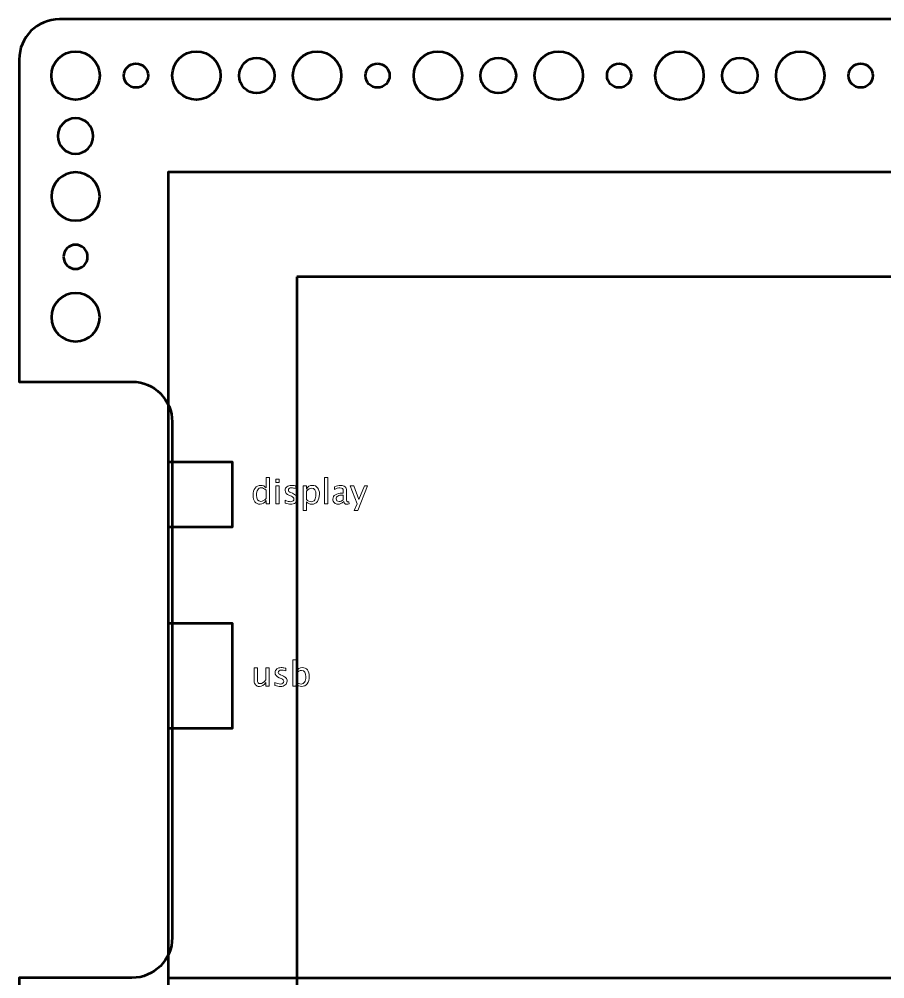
# Model space of a CAD drawing. Header units: centimetres. Extents: x -69 to 69, y -115 to 104.
# Drawn here: x -16.45 to -5.7, y -74.96 to -63.05 of the extents above; entities that cross this region are included whole.
import ezdxf

# ---------------------------------------------------------------- set-up
doc = ezdxf.new("R2010")
doc.units = ezdxf.units.CM
doc.header["$MEASUREMENT"] = 0
doc.layers.add('Layer 1', color=7, linetype='Continuous')

msp = doc.modelspace()

# ---------------------------------------------------------------- linework, layer by layer
at = {"layer": 'Layer 1', "color": 30, "lineweight": 53}
for points in [[(-14.6, -85.05), (14.6, -85.05), (14.6, -64.95), (-14.6, -64.95), (-14.6, -85.05)], [(-14.6, -69.35), (-13.8, -69.35), (-13.8, -68.55), (-14.6, -68.55), (-14.6, -69.35)], [(-14.6, -71.85001), (-13.8, -71.85001), (-13.8, -70.55001), (-14.6, -70.55001), (-14.6, -71.85001)]]:
    msp.add_lwpolyline(points, close=True, dxfattribs=at)
at = {"layer": 'Layer 1', "lineweight": 53}
for centre, major_axis in [((-15.74999, -63.75001), (0, 0.30001)), ((-14.24999, -63.75001), (0, 0.30001)), ((-12.74999, -63.75001), (0, 0.30001)), ((-11.24999, -63.75001), (0, 0.30001)), ((-9.74999, -63.75001), (0, 0.30001)), ((-8.24999, -63.75001), (0, 0.30001)), ((-6.74999, -63.75001), (0, 0.30001)), ((-15, -63.75), (0, 0.15)), ((-13.5, -63.75), (0, 0.22)), ((-12, -63.75), (0, 0.15)), ((-10.5, -63.75), (0, 0.22)), ((-9, -63.75), (0, 0.15)), ((-7.5, -63.75), (0, 0.22)), ((-6, -63.75), (0, 0.15))]:
    msp.add_ellipse(centre, major_axis=major_axis, ratio=1, dxfattribs=at)
for points, knots in [([(-16.45, -86.45), (-16.45, -86.45), (-16.45, -74.95), (-16.45, -74.95), (-16.45, -74.95), (-16.45, -74.95), (-15.05, -74.95), (-15.05, -74.95), (-15.05, -74.95), (-14.77386, -74.95), (-14.55, -74.72614), (-14.55, -74.45), (-14.55, -74.45), (-14.55, -74.45), (-14.55, -68.05), (-14.55, -68.05), (-14.55, -68.05), (-14.55, -67.77386), (-14.77386, -67.55), (-15.05, -67.55), (-15.05, -67.55), (-15.05, -67.55), (-16.45, -67.55), (-16.45, -67.55), (-16.45, -67.55), (-16.45, -67.55), (-16.45, -63.55), (-16.45, -63.55), (-16.45, -63.55), (-16.45, -63.27386), (-16.22614, -63.05), (-15.95, -63.05), (-15.95, -63.05), (-15.95, -63.05), (15.95, -63.05), (15.95, -63.05), (15.95, -63.05), (16.22614, -63.05), (16.45, -63.27386), (16.45, -63.55), (16.45, -63.55), (16.45, -63.55), (16.45, -64.55), (16.45, -64.55), (16.45, -64.55), (16.45, -64.55), (15.05, -64.55), (15.05, -64.55), (15.05, -64.55), (14.77386, -64.55), (14.55, -64.77386), (14.55, -65.05), (14.55, -65.05), (14.55, -65.05), (14.55, -72.95), (14.55, -72.95), (14.55, -72.95), (14.55, -73.22614), (14.77386, -73.45), (15.05, -73.45), (15.05, -73.45), (15.05, -73.45), (16.45, -73.45), (16.45, -73.45), (16.45, -73.45), (16.45, -73.45), (16.45, -76.55), (16.45, -76.55), (16.45, -76.55), (16.45, -76.55), (15.05, -76.55), (15.05, -76.55), (15.05, -76.55), (14.77386, -76.55), (14.55, -76.77386), (14.55, -77.05), (14.55, -77.05), (14.55, -77.05), (14.55, -80.45), (14.55, -80.45), (14.55, -80.45), (14.55, -80.72614), (14.77386, -80.95), (15.05, -80.95), (15.05, -80.95), (15.05, -80.95), (16.45, -80.95), (16.45, -80.95), (16.45, -80.95), (16.45, -80.95), (16.45, -86.45), (16.45, -86.45), (16.45, -86.45), (16.45, -86.72614), (16.22614, -86.95), (15.95, -86.95), (15.95, -86.95), (15.95, -86.95), (-15.95, -86.95), (-15.95, -86.95), (-15.95, -86.95), (-16.22614, -86.95), (-16.45, -86.72614), (-16.45, -86.45)], [0, 0, 0, 0, 0.03703704, 0.03703704, 0.03703704, 0.03703704, 0.07407407, 0.07407407, 0.07407407, 0.07407407, 0.11111111, 0.11111111, 0.11111111, 0.11111111, 0.14814815, 0.14814815, 0.14814815, 0.14814815, 0.18518519, 0.18518519, 0.18518519, 0.18518519, 0.22222222, 0.22222222, 0.22222222, 0.22222222, 0.25925926, 0.25925926, 0.25925926, 0.25925926, 0.2962963, 0.2962963, 0.2962963, 0.2962963, 0.33333333, 0.33333333, 0.33333333, 0.33333333, 0.37037037, 0.37037037, 0.37037037, 0.37037037, 0.40740741, 0.40740741, 0.40740741, 0.40740741, 0.44444444, 0.44444444, 0.44444444, 0.44444444, 0.48148148, 0.48148148, 0.48148148, 0.48148148, 0.51851852, 0.51851852, 0.51851852, 0.51851852, 0.55555556, 0.55555556, 0.55555556, 0.55555556, 0.59259259, 0.59259259, 0.59259259, 0.59259259, 0.62962963, 0.62962963, 0.62962963, 0.62962963, 0.66666667, 0.66666667, 0.66666667, 0.66666667, 0.7037037, 0.7037037, 0.7037037, 0.7037037, 0.74074074, 0.74074074, 0.74074074, 0.74074074, 0.77777778, 0.77777778, 0.77777778, 0.77777778, 0.81481481, 0.81481481, 0.81481481, 0.81481481, 0.85185185, 0.85185185, 0.85185185, 0.85185185, 0.88888889, 0.88888889, 0.88888889, 0.88888889, 0.92592593, 0.92592593, 0.92592593, 0.92592593, 1, 1, 1, 1]), ([(-15.97, -64.5), (-15.97, -64.3785), (-15.8715, -64.28), (-15.75, -64.28), (-15.75, -64.28), (-15.6285, -64.28), (-15.53, -64.3785), (-15.53, -64.5), (-15.53, -64.5), (-15.53, -64.6215), (-15.6285, -64.72), (-15.75, -64.72), (-15.75, -64.72), (-15.8715, -64.72), (-15.97, -64.6215), (-15.97, -64.5)], [0, 0, 0, 0, 0.2, 0.2, 0.2, 0.2, 0.4, 0.4, 0.4, 0.4, 0.6, 0.6, 0.6, 0.6, 1, 1, 1, 1]), ([(-16.05, -65.25), (-16.05, -65.08431), (-15.91569, -64.95), (-15.75, -64.95), (-15.75, -64.95), (-15.58431, -64.95), (-15.45, -65.08431), (-15.45, -65.25), (-15.45, -65.25), (-15.45, -65.41569), (-15.58431, -65.55), (-15.75, -65.55), (-15.75, -65.55), (-15.91569, -65.55), (-16.05, -65.41569), (-16.05, -65.25)], [0, 0, 0, 0, 0.2, 0.2, 0.2, 0.2, 0.4, 0.4, 0.4, 0.4, 0.6, 0.6, 0.6, 0.6, 1, 1, 1, 1]), ([(-15.9, -66), (-15.9, -65.91716), (-15.83284, -65.85), (-15.75, -65.85), (-15.75, -65.85), (-15.66716, -65.85), (-15.6, -65.91716), (-15.6, -66), (-15.6, -66), (-15.6, -66.08284), (-15.66716, -66.15), (-15.75, -66.15), (-15.75, -66.15), (-15.83284, -66.15), (-15.9, -66.08284), (-15.9, -66)], [0, 0, 0, 0, 0.2, 0.2, 0.2, 0.2, 0.4, 0.4, 0.4, 0.4, 0.6, 0.6, 0.6, 0.6, 1, 1, 1, 1]), ([(-13, -66.25), (-13, -66.25), (13, -66.25), (13, -66.25), (13, -66.25), (13, -66.25), (13, -83.75), (13, -83.75), (13, -83.75), (13, -83.75), (-13, -83.75), (-13, -83.75), (-13, -83.75), (-13, -83.75), (-13, -66.25), (-13, -66.25)], [0, 0, 0, 0, 0.2, 0.2, 0.2, 0.2, 0.4, 0.4, 0.4, 0.4, 0.6, 0.6, 0.6, 0.6, 1, 1, 1, 1]), ([(-16.05, -66.75), (-16.05, -66.58431), (-15.91569, -66.45), (-15.75, -66.45), (-15.75, -66.45), (-15.58431, -66.45), (-15.45, -66.58431), (-15.45, -66.75), (-15.45, -66.75), (-15.45, -66.91569), (-15.58431, -67.05), (-15.75, -67.05), (-15.75, -67.05), (-15.91569, -67.05), (-16.05, -66.91569), (-16.05, -66.75)], [0, 0, 0, 0, 0.2, 0.2, 0.2, 0.2, 0.4, 0.4, 0.4, 0.4, 0.6, 0.6, 0.6, 0.6, 1, 1, 1, 1])]:
    msp.add_open_spline(points, degree=3, knots=knots, dxfattribs=at)
at = {"layer": 'Layer 1', "color": 30, "lineweight": 9}
for points, knots in [([(-13.38397, -69.06578), (-13.38397, -69.06578), (-13.38397, -69.02366), (-13.38397, -69.02366), (-13.38397, -69.02366), (-13.40056, -69.05513), (-13.42553, -69.07086), (-13.4589, -69.07086), (-13.4589, -69.07086), (-13.486, -69.07086), (-13.5073, -69.06105), (-13.52283, -69.04137), (-13.52283, -69.04137), (-13.53835, -69.02168), (-13.54611, -68.9948), (-13.54611, -68.96072), (-13.54611, -68.96072), (-13.54611, -68.92347), (-13.53729, -68.89348), (-13.51972, -68.87077), (-13.51972, -68.87077), (-13.50208, -68.84812), (-13.47894, -68.83676), (-13.45023, -68.83676), (-13.45023, -68.83676), (-13.42363, -68.83676), (-13.40147, -68.84692), (-13.38397, -68.86731), (-13.38397, -68.86731), (-13.38397, -68.86731), (-13.38397, -68.73939), (-13.38397, -68.73939), (-13.38397, -68.73939), (-13.38397, -68.73939), (-13.34334, -68.73939), (-13.34334, -68.73939), (-13.34334, -68.73939), (-13.34334, -68.73939), (-13.34334, -69.06578), (-13.34334, -69.06578), (-13.34334, -69.06578), (-13.34334, -69.06578), (-13.38397, -69.06578), (-13.38397, -69.06578)], [0, 0, 0, 0, 0.08333333, 0.08333333, 0.08333333, 0.08333333, 0.16666667, 0.16666667, 0.16666667, 0.16666667, 0.25, 0.25, 0.25, 0.25, 0.33333333, 0.33333333, 0.33333333, 0.33333333, 0.41666667, 0.41666667, 0.41666667, 0.41666667, 0.5, 0.5, 0.5, 0.5, 0.58333333, 0.58333333, 0.58333333, 0.58333333, 0.66666667, 0.66666667, 0.66666667, 0.66666667, 0.75, 0.75, 0.75, 0.75, 0.83333333, 0.83333333, 0.83333333, 0.83333333, 1, 1, 1, 1]), ([(-13.26191, -68.80035), (-13.26191, -68.80035), (-13.26191, -68.75971), (-13.26191, -68.75971), (-13.26191, -68.75971), (-13.26191, -68.75971), (-13.22127, -68.75971), (-13.22127, -68.75971), (-13.22127, -68.75971), (-13.22127, -68.75971), (-13.22127, -68.80035), (-13.22127, -68.80035), (-13.22127, -68.80035), (-13.22127, -68.80035), (-13.26191, -68.80035), (-13.26191, -68.80035)], [0, 0, 0, 0, 0.2, 0.2, 0.2, 0.2, 0.4, 0.4, 0.4, 0.4, 0.6, 0.6, 0.6, 0.6, 1, 1, 1, 1]), ([(-13.26191, -69.06578), (-13.26191, -69.06578), (-13.26191, -68.84142), (-13.26191, -68.84142), (-13.26191, -68.84142), (-13.26191, -68.84142), (-13.22127, -68.84142), (-13.22127, -68.84142), (-13.22127, -68.84142), (-13.22127, -68.84142), (-13.22127, -69.06578), (-13.22127, -69.06578), (-13.22127, -69.06578), (-13.22127, -69.06578), (-13.26191, -69.06578), (-13.26191, -69.06578)], [0, 0, 0, 0, 0.2, 0.2, 0.2, 0.2, 0.4, 0.4, 0.4, 0.4, 0.6, 0.6, 0.6, 0.6, 1, 1, 1, 1]), ([(-13.14761, -69.05774), (-13.14761, -69.05774), (-13.14761, -69.02048), (-13.14761, -69.02048), (-13.14761, -69.02048), (-13.12101, -69.03375), (-13.09794, -69.04038), (-13.07826, -69.04038), (-13.07826, -69.04038), (-13.06655, -69.04038), (-13.05681, -69.03721), (-13.04912, -69.03086), (-13.04912, -69.03086), (-13.04143, -69.02458), (-13.03755, -69.01667), (-13.03755, -69.00715), (-13.03755, -69.00715), (-13.03755, -68.99325), (-13.04834, -68.98175), (-13.06993, -68.97265), (-13.06993, -68.97265), (-13.06993, -68.97265), (-13.09371, -68.96256), (-13.09371, -68.96256), (-13.09371, -68.96256), (-13.12878, -68.94802), (-13.14634, -68.927), (-13.14634, -68.89969), (-13.14634, -68.89969), (-13.14634, -68.88015), (-13.13943, -68.86477), (-13.1256, -68.85355), (-13.1256, -68.85355), (-13.11177, -68.84233), (-13.09279, -68.83676), (-13.06873, -68.83676), (-13.06873, -68.83676), (-13.05624, -68.83676), (-13.04072, -68.83845), (-13.02231, -68.84191), (-13.02231, -68.84191), (-13.02231, -68.84191), (-13.01384, -68.84353), (-13.01384, -68.84353), (-13.01384, -68.84353), (-13.01384, -68.84353), (-13.01384, -68.8774), (-13.01384, -68.8774), (-13.01384, -68.8774), (-13.03649, -68.87062), (-13.05455, -68.86724), (-13.06803, -68.86724), (-13.06803, -68.86724), (-13.07988, -68.86724), (-13.08926, -68.86985), (-13.09639, -68.875), (-13.09639, -68.875), (-13.10345, -68.88015), (-13.10697, -68.88706), (-13.10697, -68.89574), (-13.10697, -68.89574), (-13.10697, -68.90795), (-13.0971, -68.91832), (-13.07727, -68.92672), (-13.07727, -68.92672), (-13.07727, -68.92672), (-13.05773, -68.93497), (-13.05773, -68.93497), (-13.05773, -68.93497), (-13.03557, -68.94428), (-13.01991, -68.95416), (-13.01074, -68.96453), (-13.01074, -68.96453), (-13.00149, -68.97491), (-12.99691, -68.98789), (-12.99691, -69.00341), (-12.99691, -69.00341), (-12.99691, -69.02309), (-13.00467, -69.03925), (-13.02026, -69.05188), (-13.02026, -69.05188), (-13.03578, -69.06451), (-13.05568, -69.07086), (-13.07988, -69.07086), (-13.07988, -69.07086), (-13.09851, -69.07086), (-13.12101, -69.06649), (-13.14761, -69.05774)], [0, 0, 0, 0, 0.04347826, 0.04347826, 0.04347826, 0.04347826, 0.08695652, 0.08695652, 0.08695652, 0.08695652, 0.13043478, 0.13043478, 0.13043478, 0.13043478, 0.17391304, 0.17391304, 0.17391304, 0.17391304, 0.2173913, 0.2173913, 0.2173913, 0.2173913, 0.26086957, 0.26086957, 0.26086957, 0.26086957, 0.30434783, 0.30434783, 0.30434783, 0.30434783, 0.34782609, 0.34782609, 0.34782609, 0.34782609, 0.39130435, 0.39130435, 0.39130435, 0.39130435, 0.43478261, 0.43478261, 0.43478261, 0.43478261, 0.47826087, 0.47826087, 0.47826087, 0.47826087, 0.52173913, 0.52173913, 0.52173913, 0.52173913, 0.56521739, 0.56521739, 0.56521739, 0.56521739, 0.60869565, 0.60869565, 0.60869565, 0.60869565, 0.65217391, 0.65217391, 0.65217391, 0.65217391, 0.69565217, 0.69565217, 0.69565217, 0.69565217, 0.73913043, 0.73913043, 0.73913043, 0.73913043, 0.7826087, 0.7826087, 0.7826087, 0.7826087, 0.82608696, 0.82608696, 0.82608696, 0.82608696, 0.86956522, 0.86956522, 0.86956522, 0.86956522, 0.91304348, 0.91304348, 0.91304348, 0.91304348, 1, 1, 1, 1]), ([(-12.92374, -69.14748), (-12.92374, -69.14748), (-12.92374, -68.84142), (-12.92374, -68.84142), (-12.92374, -68.84142), (-12.92374, -68.84142), (-12.8831, -68.84142), (-12.8831, -68.84142), (-12.8831, -68.84142), (-12.8831, -68.84142), (-12.8831, -68.88382), (-12.8831, -68.88382), (-12.8831, -68.88382), (-12.86645, -68.85242), (-12.8414, -68.83676), (-12.80803, -68.83676), (-12.80803, -68.83676), (-12.78101, -68.83676), (-12.75977, -68.84657), (-12.74425, -68.86625), (-12.74425, -68.86625), (-12.72873, -68.88594), (-12.72097, -68.91282), (-12.72097, -68.94689), (-12.72097, -68.94689), (-12.72097, -68.98401), (-12.72978, -69.01399), (-12.74735, -69.03671), (-12.74735, -69.03671), (-12.76492, -69.0595), (-12.78806, -69.07086), (-12.81671, -69.07086), (-12.81671, -69.07086), (-12.84331, -69.07086), (-12.86546, -69.0607), (-12.8831, -69.04031), (-12.8831, -69.04031), (-12.8831, -69.04031), (-12.8831, -69.14748), (-12.8831, -69.14748), (-12.8831, -69.14748), (-12.8831, -69.14748), (-12.92374, -69.14748), (-12.92374, -69.14748)], [0, 0, 0, 0, 0.08333333, 0.08333333, 0.08333333, 0.08333333, 0.16666667, 0.16666667, 0.16666667, 0.16666667, 0.25, 0.25, 0.25, 0.25, 0.33333333, 0.33333333, 0.33333333, 0.33333333, 0.41666667, 0.41666667, 0.41666667, 0.41666667, 0.5, 0.5, 0.5, 0.5, 0.58333333, 0.58333333, 0.58333333, 0.58333333, 0.66666667, 0.66666667, 0.66666667, 0.66666667, 0.75, 0.75, 0.75, 0.75, 0.83333333, 0.83333333, 0.83333333, 0.83333333, 1, 1, 1, 1]), ([(-12.65732, -69.06578), (-12.65732, -69.06578), (-12.65732, -68.73939), (-12.65732, -68.73939), (-12.65732, -68.73939), (-12.65732, -68.73939), (-12.61668, -68.73939), (-12.61668, -68.73939), (-12.61668, -68.73939), (-12.61668, -68.73939), (-12.61668, -69.06578), (-12.61668, -69.06578), (-12.61668, -69.06578), (-12.61668, -69.06578), (-12.65732, -69.06578), (-12.65732, -69.06578)], [0, 0, 0, 0, 0.2, 0.2, 0.2, 0.2, 0.4, 0.4, 0.4, 0.4, 0.6, 0.6, 0.6, 0.6, 1, 1, 1, 1]), ([(-12.41934, -69.03721), (-12.44375, -69.05964), (-12.46725, -69.07086), (-12.48983, -69.07086), (-12.48983, -69.07086), (-12.50838, -69.07086), (-12.52383, -69.06507), (-12.53604, -69.05343), (-12.53604, -69.05343), (-12.54832, -69.04179), (-12.55445, -69.02712), (-12.55445, -69.00941), (-12.55445, -69.00941), (-12.55445, -68.98492), (-12.54415, -68.96609), (-12.52355, -68.95296), (-12.52355, -68.95296), (-12.50295, -68.93984), (-12.47339, -68.93328), (-12.43486, -68.93328), (-12.43486, -68.93328), (-12.43486, -68.93328), (-12.42534, -68.93328), (-12.42534, -68.93328), (-12.42534, -68.93328), (-12.42534, -68.93328), (-12.42534, -68.90626), (-12.42534, -68.90626), (-12.42534, -68.90626), (-12.42534, -68.88022), (-12.43888, -68.86724), (-12.46605, -68.86724), (-12.46605, -68.86724), (-12.48707, -68.86724), (-12.51007, -68.87387), (-12.53498, -68.88713), (-12.53498, -68.88713), (-12.53498, -68.88713), (-12.53498, -68.85369), (-12.53498, -68.85369), (-12.53498, -68.85369), (-12.5076, -68.8424), (-12.48178, -68.83676), (-12.45758, -68.83676), (-12.45758, -68.83676), (-12.43268, -68.83676), (-12.41426, -68.8424), (-12.40248, -68.85376), (-12.40248, -68.85376), (-12.39062, -68.86512), (-12.3847, -68.88262), (-12.3847, -68.90626), (-12.3847, -68.90626), (-12.3847, -68.90626), (-12.3847, -69.00764), (-12.3847, -69.00764), (-12.3847, -69.00764), (-12.3847, -69.03086), (-12.37757, -69.0425), (-12.36325, -69.0425), (-12.36325, -69.0425), (-12.36149, -69.0425), (-12.35888, -69.04221), (-12.35542, -69.04165), (-12.35542, -69.04165), (-12.35542, -69.04165), (-12.35253, -69.06423), (-12.35253, -69.06423), (-12.35253, -69.06423), (-12.36177, -69.06867), (-12.37193, -69.07086), (-12.38308, -69.07086), (-12.38308, -69.07086), (-12.40205, -69.07086), (-12.41412, -69.05964), (-12.41934, -69.03721)], [0, 0, 0, 0, 0.05, 0.05, 0.05, 0.05, 0.1, 0.1, 0.1, 0.1, 0.15, 0.15, 0.15, 0.15, 0.2, 0.2, 0.2, 0.2, 0.25, 0.25, 0.25, 0.25, 0.3, 0.3, 0.3, 0.3, 0.35, 0.35, 0.35, 0.35, 0.4, 0.4, 0.4, 0.4, 0.45, 0.45, 0.45, 0.45, 0.5, 0.5, 0.5, 0.5, 0.55, 0.55, 0.55, 0.55, 0.6, 0.6, 0.6, 0.6, 0.65, 0.65, 0.65, 0.65, 0.7, 0.7, 0.7, 0.7, 0.75, 0.75, 0.75, 0.75, 0.8, 0.8, 0.8, 0.8, 0.85, 0.85, 0.85, 0.85, 0.9, 0.9, 0.9, 0.9, 1, 1, 1, 1]), ([(-12.28797, -69.14748), (-12.28797, -69.14748), (-12.25156, -69.06606), (-12.25156, -69.06606), (-12.25156, -69.06606), (-12.25156, -69.06606), (-12.33848, -68.84142), (-12.33848, -68.84142), (-12.33848, -68.84142), (-12.33848, -68.84142), (-12.29488, -68.84142), (-12.29488, -68.84142), (-12.29488, -68.84142), (-12.29488, -68.84142), (-12.23025, -69.01131), (-12.23025, -69.01131), (-12.23025, -69.01131), (-12.23025, -69.01131), (-12.16132, -68.84142), (-12.16132, -68.84142), (-12.16132, -68.84142), (-12.16132, -68.84142), (-12.12301, -68.84142), (-12.12301, -68.84142), (-12.12301, -68.84142), (-12.12301, -68.84142), (-12.24563, -69.14748), (-12.24563, -69.14748), (-12.24563, -69.14748), (-12.24563, -69.14748), (-12.28797, -69.14748), (-12.28797, -69.14748)], [0, 0, 0, 0, 0.11111111, 0.11111111, 0.11111111, 0.11111111, 0.22222222, 0.22222222, 0.22222222, 0.22222222, 0.33333333, 0.33333333, 0.33333333, 0.33333333, 0.44444444, 0.44444444, 0.44444444, 0.44444444, 0.55555556, 0.55555556, 0.55555556, 0.55555556, 0.66666667, 0.66666667, 0.66666667, 0.66666667, 0.77777778, 0.77777778, 0.77777778, 0.77777778, 1, 1, 1, 1]), ([(-13.38397, -68.89511), (-13.40507, -68.87655), (-13.42504, -68.86724), (-13.44395, -68.86724), (-13.44395, -68.86724), (-13.46257, -68.86724), (-13.47697, -68.875), (-13.4872, -68.89059), (-13.4872, -68.89059), (-13.49743, -68.90611), (-13.50251, -68.92813), (-13.50251, -68.95663), (-13.50251, -68.95663), (-13.50251, -69.00905), (-13.48515, -69.0353), (-13.45037, -69.0353), (-13.45037, -69.0353), (-13.42779, -69.0353), (-13.40564, -69.02295), (-13.38397, -68.99833), (-13.38397, -68.99833), (-13.38397, -68.99833), (-13.38397, -68.89511), (-13.38397, -68.89511)], [0, 0, 0, 0, 0.14285714, 0.14285714, 0.14285714, 0.14285714, 0.28571429, 0.28571429, 0.28571429, 0.28571429, 0.42857143, 0.42857143, 0.42857143, 0.42857143, 0.57142857, 0.57142857, 0.57142857, 0.57142857, 0.71428571, 0.71428571, 0.71428571, 0.71428571, 1, 1, 1, 1]), ([(-12.8831, -69.0123), (-12.86215, -69.031), (-12.84218, -69.04038), (-12.8232, -69.04038), (-12.8232, -69.04038), (-12.8045, -69.04038), (-12.79004, -69.03255), (-12.77988, -69.01696), (-12.77988, -69.01696), (-12.76965, -69.00136), (-12.76457, -68.97942), (-12.76457, -68.95106), (-12.76457, -68.95106), (-12.76457, -68.89856), (-12.78192, -68.87232), (-12.81664, -68.87232), (-12.81664, -68.87232), (-12.83936, -68.87232), (-12.86151, -68.88459), (-12.8831, -68.90922), (-12.8831, -68.90922), (-12.8831, -68.90922), (-12.8831, -69.0123), (-12.8831, -69.0123)], [0, 0, 0, 0, 0.14285714, 0.14285714, 0.14285714, 0.14285714, 0.28571429, 0.28571429, 0.28571429, 0.28571429, 0.42857143, 0.42857143, 0.42857143, 0.42857143, 0.57142857, 0.57142857, 0.57142857, 0.57142857, 0.71428571, 0.71428571, 0.71428571, 0.71428571, 1, 1, 1, 1]), ([(-12.42534, -69.01505), (-12.42534, -69.01505), (-12.42534, -68.95741), (-12.42534, -68.95741), (-12.42534, -68.95741), (-12.42534, -68.95741), (-12.43839, -68.95698), (-12.43839, -68.95698), (-12.43839, -68.95698), (-12.46097, -68.95698), (-12.47917, -68.96115), (-12.49307, -68.96947), (-12.49307, -68.96947), (-12.5069, -68.97787), (-12.51381, -68.98895), (-12.51381, -69.00277), (-12.51381, -69.00277), (-12.51381, -69.01244), (-12.51036, -69.02062), (-12.50351, -69.02733), (-12.50351, -69.02733), (-12.4966, -69.03403), (-12.4882, -69.03742), (-12.47825, -69.03742), (-12.47825, -69.03742), (-12.46132, -69.03742), (-12.44368, -69.02994), (-12.42534, -69.01505)], [0, 0, 0, 0, 0.125, 0.125, 0.125, 0.125, 0.25, 0.25, 0.25, 0.25, 0.375, 0.375, 0.375, 0.375, 0.5, 0.5, 0.5, 0.5, 0.625, 0.625, 0.625, 0.625, 0.75, 0.75, 0.75, 0.75, 1, 1, 1, 1]), ([(-13.38778, -71.32806), (-13.38778, -71.32806), (-13.38778, -71.28587), (-13.38778, -71.28587), (-13.38778, -71.28587), (-13.40945, -71.31741), (-13.43576, -71.33314), (-13.46667, -71.33314), (-13.46667, -71.33314), (-13.48628, -71.33314), (-13.50187, -71.327), (-13.51344, -71.31465), (-13.51344, -71.31465), (-13.52508, -71.30231), (-13.53087, -71.28573), (-13.53087, -71.26477), (-13.53087, -71.26477), (-13.53087, -71.26477), (-13.53087, -71.1037), (-13.53087, -71.1037), (-13.53087, -71.1037), (-13.53087, -71.1037), (-13.49023, -71.1037), (-13.49023, -71.1037), (-13.49023, -71.1037), (-13.49023, -71.1037), (-13.49023, -71.25151), (-13.49023, -71.25151), (-13.49023, -71.25151), (-13.49023, -71.26837), (-13.48776, -71.28029), (-13.48289, -71.28735), (-13.48289, -71.28735), (-13.47795, -71.29448), (-13.46977, -71.298), (-13.45827, -71.298), (-13.45827, -71.298), (-13.43343, -71.298), (-13.40987, -71.28171), (-13.38778, -71.24904), (-13.38778, -71.24904), (-13.38778, -71.24904), (-13.38778, -71.1037), (-13.38778, -71.1037), (-13.38778, -71.1037), (-13.38778, -71.1037), (-13.34715, -71.1037), (-13.34715, -71.1037), (-13.34715, -71.1037), (-13.34715, -71.1037), (-13.34715, -71.32806), (-13.34715, -71.32806), (-13.34715, -71.32806), (-13.34715, -71.32806), (-13.38778, -71.32806), (-13.38778, -71.32806)], [0, 0, 0, 0, 0.06666667, 0.06666667, 0.06666667, 0.06666667, 0.13333333, 0.13333333, 0.13333333, 0.13333333, 0.2, 0.2, 0.2, 0.2, 0.26666667, 0.26666667, 0.26666667, 0.26666667, 0.33333333, 0.33333333, 0.33333333, 0.33333333, 0.4, 0.4, 0.4, 0.4, 0.46666667, 0.46666667, 0.46666667, 0.46666667, 0.53333333, 0.53333333, 0.53333333, 0.53333333, 0.6, 0.6, 0.6, 0.6, 0.66666667, 0.66666667, 0.66666667, 0.66666667, 0.73333333, 0.73333333, 0.73333333, 0.73333333, 0.8, 0.8, 0.8, 0.8, 0.86666667, 0.86666667, 0.86666667, 0.86666667, 1, 1, 1, 1]), ([(-13.27362, -71.32002), (-13.27362, -71.32002), (-13.27362, -71.28276), (-13.27362, -71.28276), (-13.27362, -71.28276), (-13.24702, -71.29603), (-13.22395, -71.30266), (-13.20427, -71.30266), (-13.20427, -71.30266), (-13.19256, -71.30266), (-13.18282, -71.29949), (-13.17513, -71.29314), (-13.17513, -71.29314), (-13.16744, -71.28686), (-13.16356, -71.27895), (-13.16356, -71.26943), (-13.16356, -71.26943), (-13.16356, -71.25553), (-13.17435, -71.24403), (-13.19594, -71.23493), (-13.19594, -71.23493), (-13.19594, -71.23493), (-13.21972, -71.22484), (-13.21972, -71.22484), (-13.21972, -71.22484), (-13.25479, -71.2103), (-13.27235, -71.18928), (-13.27235, -71.16197), (-13.27235, -71.16197), (-13.27235, -71.14243), (-13.26544, -71.12705), (-13.25161, -71.11583), (-13.25161, -71.11583), (-13.23778, -71.10461), (-13.2188, -71.09904), (-13.19474, -71.09904), (-13.19474, -71.09904), (-13.18225, -71.09904), (-13.16673, -71.10073), (-13.14832, -71.10419), (-13.14832, -71.10419), (-13.14832, -71.10419), (-13.13985, -71.10581), (-13.13985, -71.10581), (-13.13985, -71.10581), (-13.13985, -71.10581), (-13.13985, -71.13968), (-13.13985, -71.13968), (-13.13985, -71.13968), (-13.1625, -71.1329), (-13.18056, -71.12952), (-13.19404, -71.12952), (-13.19404, -71.12952), (-13.20589, -71.12952), (-13.21527, -71.13213), (-13.2224, -71.13728), (-13.2224, -71.13728), (-13.22946, -71.14243), (-13.23298, -71.14934), (-13.23298, -71.15802), (-13.23298, -71.15802), (-13.23298, -71.17023), (-13.22311, -71.1806), (-13.20328, -71.189), (-13.20328, -71.189), (-13.20328, -71.189), (-13.18374, -71.19725), (-13.18374, -71.19725), (-13.18374, -71.19725), (-13.16158, -71.20656), (-13.14592, -71.21644), (-13.13675, -71.22681), (-13.13675, -71.22681), (-13.1275, -71.23719), (-13.12292, -71.25017), (-13.12292, -71.26569), (-13.12292, -71.26569), (-13.12292, -71.28537), (-13.13068, -71.30153), (-13.14627, -71.31416), (-13.14627, -71.31416), (-13.16179, -71.32679), (-13.18169, -71.33314), (-13.20589, -71.33314), (-13.20589, -71.33314), (-13.22452, -71.33314), (-13.24702, -71.32877), (-13.27362, -71.32002)], [0, 0, 0, 0, 0.04347826, 0.04347826, 0.04347826, 0.04347826, 0.08695652, 0.08695652, 0.08695652, 0.08695652, 0.13043478, 0.13043478, 0.13043478, 0.13043478, 0.17391304, 0.17391304, 0.17391304, 0.17391304, 0.2173913, 0.2173913, 0.2173913, 0.2173913, 0.26086957, 0.26086957, 0.26086957, 0.26086957, 0.30434783, 0.30434783, 0.30434783, 0.30434783, 0.34782609, 0.34782609, 0.34782609, 0.34782609, 0.39130435, 0.39130435, 0.39130435, 0.39130435, 0.43478261, 0.43478261, 0.43478261, 0.43478261, 0.47826087, 0.47826087, 0.47826087, 0.47826087, 0.52173913, 0.52173913, 0.52173913, 0.52173913, 0.56521739, 0.56521739, 0.56521739, 0.56521739, 0.60869565, 0.60869565, 0.60869565, 0.60869565, 0.65217391, 0.65217391, 0.65217391, 0.65217391, 0.69565217, 0.69565217, 0.69565217, 0.69565217, 0.73913043, 0.73913043, 0.73913043, 0.73913043, 0.7826087, 0.7826087, 0.7826087, 0.7826087, 0.82608696, 0.82608696, 0.82608696, 0.82608696, 0.86956522, 0.86956522, 0.86956522, 0.86956522, 0.91304348, 0.91304348, 0.91304348, 0.91304348, 1, 1, 1, 1]), ([(-13.04975, -71.3306), (-13.04975, -71.3306), (-13.04975, -71.00167), (-13.04975, -71.00167), (-13.04975, -71.00167), (-13.04975, -71.00167), (-13.00911, -71.00167), (-13.00911, -71.00167), (-13.00911, -71.00167), (-13.00911, -71.00167), (-13.00911, -71.1461), (-13.00911, -71.1461), (-13.00911, -71.1461), (-12.99246, -71.1147), (-12.96741, -71.09904), (-12.93404, -71.09904), (-12.93404, -71.09904), (-12.90702, -71.09904), (-12.88578, -71.10885), (-12.87026, -71.12853), (-12.87026, -71.12853), (-12.85474, -71.14822), (-12.84698, -71.1751), (-12.84698, -71.20917), (-12.84698, -71.20917), (-12.84698, -71.24629), (-12.85579, -71.27627), (-12.87336, -71.29899), (-12.87336, -71.29899), (-12.89093, -71.32178), (-12.91407, -71.33314), (-12.94272, -71.33314), (-12.94272, -71.33314), (-12.96932, -71.33314), (-12.99147, -71.32298), (-13.00911, -71.30259), (-13.00911, -71.30259), (-13.00911, -71.30259), (-13.01405, -71.3306), (-13.01405, -71.3306), (-13.01405, -71.3306), (-13.01405, -71.3306), (-13.04975, -71.3306), (-13.04975, -71.3306)], [0, 0, 0, 0, 0.08333333, 0.08333333, 0.08333333, 0.08333333, 0.16666667, 0.16666667, 0.16666667, 0.16666667, 0.25, 0.25, 0.25, 0.25, 0.33333333, 0.33333333, 0.33333333, 0.33333333, 0.41666667, 0.41666667, 0.41666667, 0.41666667, 0.5, 0.5, 0.5, 0.5, 0.58333333, 0.58333333, 0.58333333, 0.58333333, 0.66666667, 0.66666667, 0.66666667, 0.66666667, 0.75, 0.75, 0.75, 0.75, 0.83333333, 0.83333333, 0.83333333, 0.83333333, 1, 1, 1, 1]), ([(-13.00911, -71.27458), (-12.98816, -71.29328), (-12.96819, -71.30266), (-12.94921, -71.30266), (-12.94921, -71.30266), (-12.93051, -71.30266), (-12.91605, -71.29483), (-12.90589, -71.27924), (-12.90589, -71.27924), (-12.89566, -71.26364), (-12.89058, -71.2417), (-12.89058, -71.21334), (-12.89058, -71.21334), (-12.89058, -71.16084), (-12.90793, -71.1346), (-12.94265, -71.1346), (-12.94265, -71.1346), (-12.96537, -71.1346), (-12.98752, -71.14687), (-13.00911, -71.1715), (-13.00911, -71.1715), (-13.00911, -71.1715), (-13.00911, -71.27458), (-13.00911, -71.27458)], [0, 0, 0, 0, 0.14285714, 0.14285714, 0.14285714, 0.14285714, 0.28571429, 0.28571429, 0.28571429, 0.28571429, 0.42857143, 0.42857143, 0.42857143, 0.42857143, 0.57142857, 0.57142857, 0.57142857, 0.57142857, 0.71428571, 0.71428571, 0.71428571, 0.71428571, 1, 1, 1, 1])]:
    msp.add_open_spline(points, degree=3, knots=knots, dxfattribs=at)
at = {"layer": 'Layer 1', "color": 30, "lineweight": 53}
msp.add_open_spline([(-14.6, -74.95), (-14.6, -74.95), (14.6, -74.95), (14.6, -74.95)], degree=3, dxfattribs=at)

doc.saveas('drawing.dxf')
